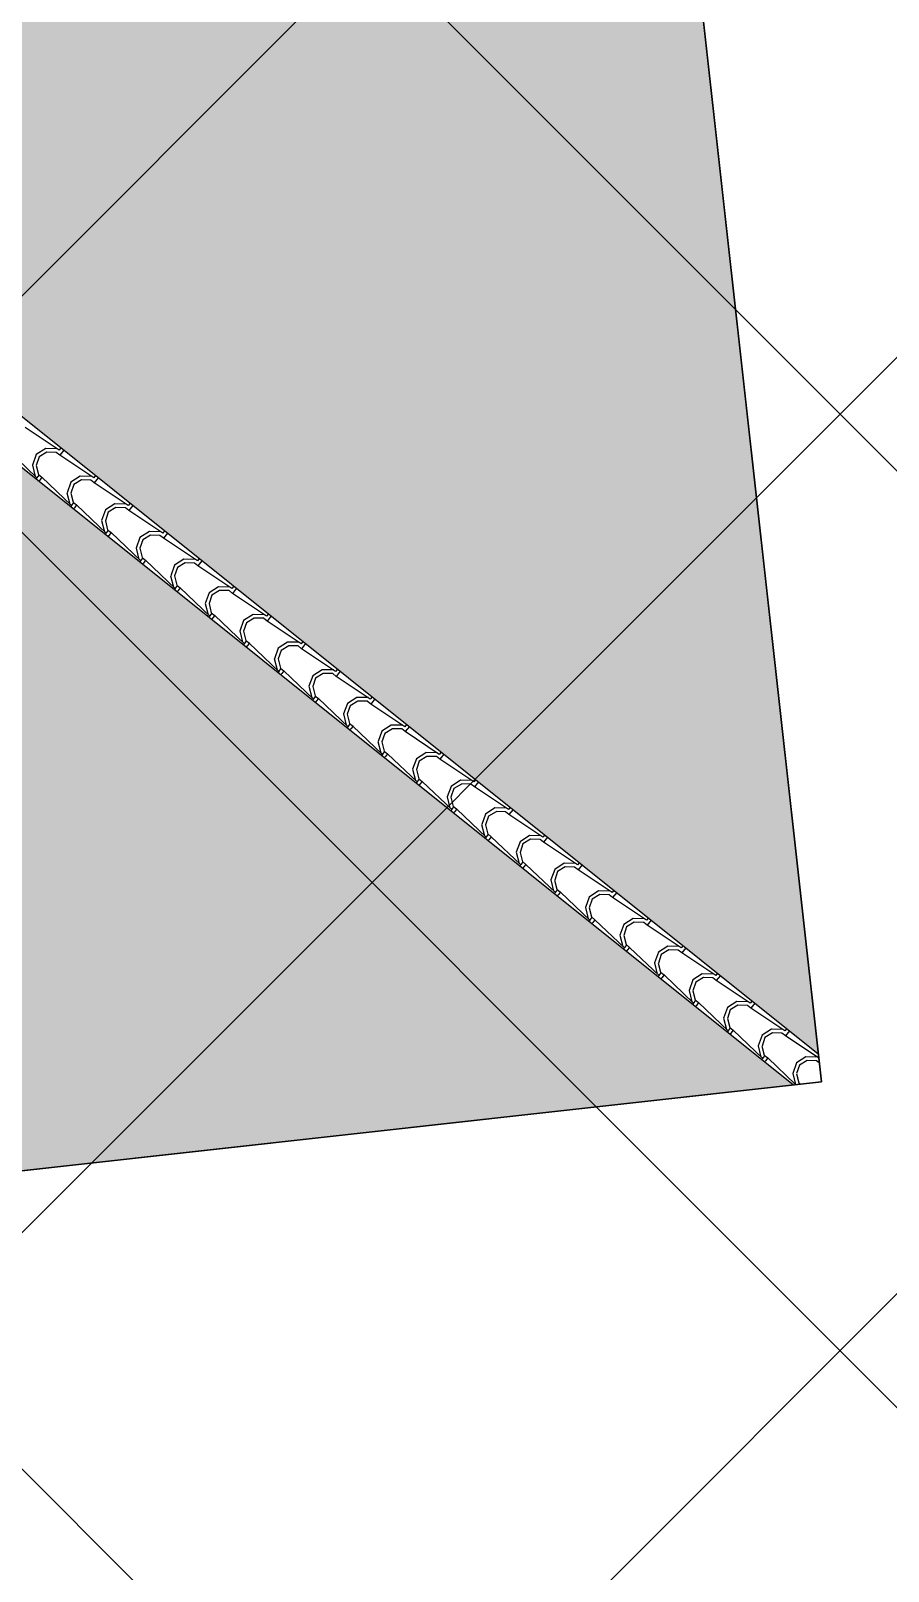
# Model space of a CAD drawing. Header units: millimetres. Extents: x 648844 to 649530, y 1246379 to 1246752.
# Drawn here: x 649296.34 to 649299.58, y 1246518.66 to 1246524.47 of the extents above; entities that cross this region are included whole.
import ezdxf

# ---------------------------------------------------------------- set-up
doc = ezdxf.new("R2010")
doc.units = ezdxf.units.MM
doc.header["$LTSCALE"] = 20
doc.header["$MEASUREMENT"] = 0
doc.layers.get('0').update_dxf_attribs({"linetype": 'CONTINUOUS'})
doc.layers.add('TECHO', color=30, linetype='CONTINUOUS')

# ---------------------------------------------------------------- blocks, each defined once
blk = doc.blocks.new('TEJA45')
at = {"layer": 'TECHO'}
for p, q in [((-0.1915910165105004, 4.238486235740897), (-0.09791931933256848, 4.350000000000019)), ((-0.1042627085960035, 4.306883349536172), (-0.09843609721495739, 4.350000000000559)), ((-0.0852076559721553, 4.269172403094505), (-0.1041128791895432, 4.306982768981751)), ((-0.0899236405116497, 4.309532748100789), (-0.08519737324927235, 4.344979957377539)), ((-0.07560361537717597, 4.278793904563692), (-0.089782529099935, 4.309514941465899)), ((-0.08566081842469231, 4.350000000000048), (-0.08284375475943051, 4.347182936334786)), ((-0.08520690562188094, 4.344819785472112), (-0.08002669109387028, 4.350000000000122)), ((-0.2010012978956794, 4.247930600100329), (-0.2045683574866644, 4.251497659691317)), ((-0.1915486944447764, 4.238477996649426), (-0.2010012978956794, 4.247930600100329)), ((3.552713678800501e-14, 4.260227204326622), (-0.1159182292588099, 4.162855751208912)), ((-0.0474162125070734, 4.250297762661354), (-0.08522657839431957, 4.269202985878742)), ((-0.04491001779673809, 4.264601023314423), (-0.07563105469894538, 4.278779937037182)), ((-0.003757169871668964, 4.256098248815796), (-0.0474755261243871, 4.250190325325473)), ((-0.0094850399793458, 4.269212151439515), (-0.0449322492560924, 4.264485884177141)), ((4.973799150320701e-14, 4.278785035879814), (-0.009586078014912403, 4.269198957864852)), ((-0.3097487369831384, 4.120328765138016), (-0.2104962856374399, 4.238486274769556)), ((-0.2224212841525102, 4.188724973102381), (-0.2165133606621836, 4.232443329355096)), ((-0.2033651858509131, 4.1510146718466), (-0.222270409068301, 4.188825037733846)), ((-0.2104539013465825, 4.238477996649426), (-0.2140209609375816, 4.242045056240421)), ((-0.2104539013465967, 4.238477996649419), (-0.2010012978956937, 4.229025393198516)), ((-0.208081091125905, 4.191376267011851), (-0.2033548238635277, 4.226823476288601)), ((-0.1937600241473518, 4.160637441371289), (-0.2079389378701109, 4.191358478273497)), ((-0.2033644487581583, 4.226662242335838), (-0.1915486944445277, 4.238477996649465)), ((-0.3191588410319568, 4.129773056964062), (-0.3227259006229417, 4.133340116555051)), ((-0.3097062375810467, 4.120320453513152), (-0.3191588410319497, 4.129773056964055)), ((-0.1159181902304027, 4.143950482081731), (-0.2340756998619469, 4.044698030736033)), ((-0.1655739437549784, 4.132140232782604), (-0.2033843096422245, 4.151045455999991)), ((-0.1630664809882632, 4.14644461454392), (-0.1937875178904704, 4.160623528266679)), ((-0.1219155463064112, 4.137939673259112), (-0.1656339025591294, 4.132031749768789)), ((-0.12764152106827, 4.151054700825238), (-0.1630887303450166, 4.146328433562864)), ((-0.1159278668375592, 4.162857169042208), (-0.1277436211511898, 4.151041414728581)), ((-0.09850234030869132, 4.145431642513337), (-0.1159278668375663, 4.162857169042212)), ((-0.1079549437595944, 4.135979039062441), (-0.1159278668375663, 4.14395196214041)), ((-0.4279064574559399, 4.002171294534961), (-0.3286540061102414, 4.120328804166501)), ((-0.3405798597090239, 4.070566596668574), (-0.3346719362186974, 4.114284952921288)), ((-0.3215227157296638, 4.032856940598695), (-0.3404279389470517, 4.070667306485941)), ((-0.3286114444828456, 4.120320453513148), (-0.3321785040738447, 4.123887513104144)), ((-0.328611444482874, 4.120320453513145), (-0.319158841031971, 4.110867850062242)), ((-0.3262385417402598, 4.073219785922014), (-0.3215122744778824, 4.108666995198764)), ((-0.311916432918288, 4.042480978180546), (-0.326095346641047, 4.073202015082753)), ((-0.3215219918944356, 4.108504699199564), (-0.3097062375808051, 4.120320453513191)), ((-0.437316384168227, 4.011615513827795), (-0.440883443759212, 4.015182573418784)), ((-0.2340756608334686, 4.025792761608923), (-0.3522331704650128, 3.926540310263224)), ((-0.283731675002862, 4.013982702903839), (-0.3215420408901082, 4.032887926121226)), ((-0.2812229441797882, 4.028288205773407), (-0.3119439810819955, 4.042467119496166)), ((-0.2400739227393771, 4.019781097702669), (-0.2837922789920952, 4.013873174212346)), ((-0.2457980021581534, 4.032897250210837), (-0.2812452114349, 4.028170982948463)), ((-0.2340854099738365, 4.044699625905938), (-0.2459011642874671, 4.032883871592311)), ((-0.2166598834449687, 4.02727409937707), (-0.2340854099738436, 4.044699625905945)), ((-0.2261124868958646, 4.017821495926167), (-0.2340854099738294, 4.025794419004132)), ((-0.5460641779288835, 3.884013823931728), (-0.446811726583185, 4.002171333563268)), ((-0.4587384352657722, 3.952408220232972), (-0.4528305117754456, 3.996126576485686)), ((-0.446768987619123, 4.002162910376885), (-0.450336047210115, 4.005729969967877)), ((-0.4467689876191514, 4.002162910376867), (-0.4373163841682484, 3.992710306925964)), ((-0.4443959923545009, 3.955063304833079), (-0.4396697250921235, 3.990510514109829)), ((-0.4300728416892312, 3.924324514989806), (-0.4442517554119902, 3.955045551892013)), ((-0.439679535030713, 3.99034715606329), (-0.4278637807170824, 4.002162910376917)), ((-0.4278637807173169, 4.002162910376889), (-0.4373163841682199, 4.011615513827792)), ((-0.5554739273044973, 3.893457970691514), (-0.5590409868954893, 3.89702503028251)), ((-0.3522331314364777, 3.907635041136153), (-0.4703906410680219, 3.808382589790455)), ((-0.4396802456084359, 3.914699209350832), (-0.4585854688258237, 3.952509575238079)), ((-0.401889406250767, 3.895825173025077), (-0.4396997721380131, 3.914730396242465)), ((-0.3993794073712991, 3.910131797002897), (-0.4301004442735064, 3.924310710725656)), ((-0.3582322991741123, 3.901622522145985), (-0.4019506554268304, 3.895714598655662)), ((-0.3639544832466726, 3.91473979959661), (-0.3994016925234192, 3.910013532334236)), ((-0.3522429531101139, 3.926542082769668), (-0.3640587074237445, 3.914726328456041)), ((-0.3348174265812318, 3.909116556240797), (-0.3522429531101139, 3.926542082769679)), ((-0.3442700300321349, 3.899663952789901), (-0.3522429531101068, 3.907636875867869)), ((-0.6642218984016708, 3.765856353328662), (-0.5649694470559723, 3.884013862960202)), ((-0.5768970108217957, 3.83424984380277), (-0.5709890873314691, 3.877968200055484)), ((-0.5649265307554003, 3.884005367240611), (-0.5684935903463995, 3.887572426831607)), ((-0.5649265307554145, 3.884005367240604), (-0.5554739273045115, 3.874552763789701)), ((-0.5625534429686283, 3.836906823745043), (-0.557827175706251, 3.872354033021793)), ((-0.5578370781669904, 3.872189612927016), (-0.5460213238533598, 3.884005367240643)), ((-0.5460213238535943, 3.884005367240611), (-0.5554739273044973, 3.893457970691514)), ((-0.4703906020396786, 3.789477320663238), (-0.5885481116712228, 3.690224869317539)), ((-0.5578377754871866, 3.796541478102924), (-0.5767429987045745, 3.83435184399017)), ((-0.5482292504594071, 3.806168051797403), (-0.5624081641821661, 3.836889088699611)), ((-0.5200471374986506, 3.777667643146319), (-0.5578575033858968, 3.796572866363707)), ((-0.517535870562817, 3.791975388232387), (-0.5482569074650243, 3.806154301955146)), ((-0.4763906756079805, 3.783463946589425), (-0.5201090318606987, 3.777556023099102)), ((-0.4821109643361083, 3.79658234898227), (-0.5175581736128549, 3.791856081719896)), ((-0.4704004962463912, 3.808384539633398), (-0.4822162505600218, 3.796568785319771)), ((-0.4529749697175092, 3.790959013104523), (-0.4704004962463841, 3.808384539633398)), ((-0.4624275731684122, 3.781506409653627), (-0.4704004962463841, 3.789479332731595)), ((-0.7823796188743231, 3.647698882725777), (-0.6831271675286246, 3.765856392357318)), ((-0.6950555863783023, 3.716091467368969), (-0.6891476628879758, 3.759809823621683)), ((-0.6830840738916635, 3.76584782410433), (-0.6866511334826626, 3.769414883695326)), ((-0.6830840738916919, 3.76584782410433), (-0.6736314704407889, 3.756395220653427)), ((-0.6807108935829973, 3.718750342655206), (-0.67598462632062, 3.754197551931956)), ((-0.6736314704407675, 3.775300427555241), (-0.6771985300317596, 3.778867487146229)), ((-0.6759946213032677, 3.754032069790743), (-0.6641788669896371, 3.76584782410437)), ((-0.6641788669898716, 3.765847824104334), (-0.6736314704407746, 3.775300427555237)), ((-0.5885480726426167, 3.671319600190539), (-0.7067055822741608, 3.572067148844841)), ((-0.6759953053659373, 3.678383746855019), (-0.6949005285833252, 3.716194112742265)), ((-0.6663856592299666, 3.688011588605836), (-0.6805645729527257, 3.718732625508043)), ((-0.6382048687465414, 3.659510113267562), (-0.6760152346337875, 3.678415336484949)), ((-0.6356923337535179, 3.673818979461497), (-0.6664133706557251, 3.687997893184257)), ((-0.5945490520418204, 3.665305371032865), (-0.6382674082945385, 3.659397447542542)), ((-0.6002674454250894, 3.678424898367989), (-0.635714654701836, 3.673698631105616)), ((-0.5885580393826686, 3.690226996497127), (-0.6003737936962992, 3.6784112421835)), ((-0.5711325128537865, 3.672801469968253), (-0.5885580393826544, 3.690226996497124)), ((-0.5805851163046825, 3.663348866517349), (-0.5885580393826473, 3.671321789595314)), ((-0.9005373393472667, 3.529541412122548), (-0.8012848880015682, 3.647698921754088)), ((-0.8132141619350435, 3.597933090933367), (-0.8073062384447169, 3.641651447186081)), ((-0.8012416170279337, 3.64769028096806), (-0.8048086766189329, 3.651257340559059)), ((-0.8012416170279621, 3.647690280968053), (-0.7917890135770591, 3.63823767751715)), ((-0.7988683441973592, 3.600593861565365), (-0.7941420769349818, 3.636041070842115)), ((-0.7917890135770378, 3.657142884418974), (-0.7953560731680227, 3.660709944009962)), ((-0.7941521644395451, 3.635874526654469), (-0.7823364101259145, 3.647690280968096)), ((-0.7823364101261348, 3.647690280968064), (-0.7917890135770378, 3.657142884418967)), ((-0.7067055432457181, 3.553161879717699), (-0.8248630528772622, 3.453909428372)), ((-0.794152835244688, 3.560226015607107), (-0.8130580584620759, 3.598036381494353)), ((-0.7845420680001425, 3.569855125413444), (-0.7987209817229015, 3.600576162315651)), ((-0.756362599994425, 3.5413525833888), (-0.7941729658816712, 3.560257806606188)), ((-0.7538487969466843, 3.555662570691752), (-0.7845698338488916, 3.569841484414511)), ((-0.7127074284747792, 3.547146795476419), (-0.7564257847274973, 3.541238871986096)), ((-0.7184239265140562, 3.560267447753709), (-0.7538711357908028, 3.555541180491335)), ((-0.706715582518946, 3.572069453360857), (-0.7185313368325765, 3.56025369904723)), ((-0.6892900559900497, 3.554643926831982), (-0.7067155825189246, 3.572069453360857)), ((-0.6987426594409527, 3.545191323381079), (-0.7067155825189175, 3.553164246459044)), ((-1.018695059820196, 3.411383941519318), (-0.9194426084744975, 3.529541451150859)), ((-0.9313727374915572, 3.479774714499563), (-0.9254648140012307, 3.523493070752277)), ((-0.9193991601642111, 3.529532737831794), (-0.9229662197552102, 3.533099797422789)), ((-0.9193991601642324, 3.529532737831776), (-0.9099465567133294, 3.520080134380873)), ((-0.9170257948113587, 3.482437380478231), (-0.9122995275489814, 3.517884589754981)), ((-0.9099465567133151, 3.538985341282704), (-0.9135136163043072, 3.542552400873692)), ((-0.9123097075758224, 3.517716983518195), (-0.9004939532621918, 3.529532737831822)), ((-0.9004939532624121, 3.529532737831797), (-0.9099465567133151, 3.5389853412827)), ((-0.8248630138488267, 3.435004159244855), (-0.9430205234803708, 3.335751707899156)), ((-0.9123103651234814, 3.442068284359273), (-0.9312155883408693, 3.479878650246519)), ((-0.902698476770702, 3.451698662221872), (-0.9168773904934611, 3.48241969912408)), ((-0.8745203312423371, 3.423195053510049), (-0.9123306971295833, 3.442100276727437)), ((-0.8720052601382022, 3.437506161921242), (-0.9027262970404095, 3.451685075644001)), ((-0.8365804076030514, 3.442109997139426), (-0.872027616879798, 3.437383729877052)), ((-0.8248731256552233, 3.453911910224587), (-0.8366888799688539, 3.44209615591096)), ((-0.807447599126327, 3.436486383695708), (-0.824873125655202, 3.453911910224587)), ((-0.8169002025772301, 3.427033780244813), (-0.8248731256551949, 3.435006703322777)), ((-1.13685278029299, 3.293226470916263), (-1.037600328947292, 3.411383980547804)), ((-1.049531313047822, 3.361616338067563), (-1.043623389557496, 3.405334694320278)), ((-1.037556703300481, 3.41137519469552), (-1.04112376289148, 3.414942254286515)), ((-1.03755670330051, 3.411375194695516), (-1.028104099849607, 3.401922591244613)), ((-1.035183245425607, 3.3642808993893), (-1.03045697816323, 3.39972810866605)), ((-1.028104099849585, 3.420827798146426), (-1.031671159440577, 3.424394857737422)), ((-1.0304672507121, 3.399559440381921), (-1.018651496398469, 3.411375194695548)), ((-1.018651496398682, 3.41137519469552), (-1.028104099849585, 3.420827798146423)), ((-0.8308658049077238, 3.428988219919979), (-0.8745841611604419, 3.423080296429656)), ((-0.9430204844519352, 3.316846438772011), (-1.061177994083479, 3.217593987426312)), ((-1.030467895002218, 3.323910553111343), (-1.049373118219606, 3.361720918998589)), ((-1.020854885542022, 3.333542199031957), (-1.035033799264781, 3.364263235934164)), ((-0.9926780624902349, 3.305037523631288), (-1.030488428377481, 3.323942746848676)), ((-0.9901617233289102, 3.319349753150352), (-1.020882760231117, 3.333528666873111)), ((-0.9547368886924801, 3.323952546525081), (-0.9901840979692267, 3.319226279262708)), ((-0.9430306687915007, 3.335754367088317), (-0.9548464231051312, 3.32393861277469)), ((-0.9256051422625973, 3.318328840559435), (-0.9430306687914722, 3.33575436708831)), ((-0.9350577457135003, 3.308876237108539), (-0.9430306687914651, 3.316849160186504)), ((-1.255010500765792, 3.175069000313204), (-1.155758049420093, 3.293226509944745)), ((-1.167689888604336, 3.243457961633766), (-1.16178196511401, 3.28717631788648)), ((-1.155714246436759, 3.293217651559246), (-1.159281306027758, 3.296784711150242)), ((-1.15571424643678, 3.293217651559239), (-1.146261642985877, 3.283765048108336)), ((-1.153340696040082, 3.24612441829856), (-1.148614428777705, 3.28157162757531)), ((-1.146261642985863, 3.30267025501016), (-1.149828702576848, 3.306237314601148)), ((-1.148624793848377, 3.281401897245647), (-1.136809039534747, 3.293217651559274)), ((-1.136809039534953, 3.29321765155925), (-1.146261642985856, 3.302670255010153)), ((-0.9490241813424802, 3.310829644363299), (-0.9927425375951984, 3.304921720872976)), ((-1.061177955054994, 3.198688718299206), (-1.179335464686538, 3.099436266953507)), ((-1.148625424880983, 3.205752821863452), (-1.167530648098371, 3.243563187750699)), ((-1.139011294312198, 3.215385735839561), (-1.153190208034957, 3.246106772741769)), ((-1.110835793738126, 3.186879993752527), (-1.148646159625372, 3.205785216969915)), ((-1.108318186520428, 3.201193344379842), (-1.139039223422635, 3.215372258102601)), ((-1.072893369780999, 3.205795095910862), (-1.108340579057746, 3.201068828648488)), ((-1.061188211927778, 3.217596823952046), (-1.073003966241409, 3.205781069638419)), ((-1.043762685398868, 3.200171297423161), (-1.06118821192775, 3.217596823952043)), ((-1.053215288849771, 3.190718693972261), (-1.061188211927742, 3.19869161705023)), ((-1.373168221238593, 3.056911529710149), (-1.273915769892895, 3.17506903934169)), ((-1.285848464160601, 3.125299585201766), (-1.279940540670275, 3.169017941454481)), ((-1.273871789573029, 3.175060108422976), (-1.277438849164021, 3.178627168013964)), ((-1.27387178957305, 3.175060108422965), (-1.264419186122147, 3.165607504972062)), ((-1.271498146654451, 3.127967937208719), (-1.266771879392074, 3.16341514648547)), ((-1.264419186122126, 3.184512711873882), (-1.267986245713111, 3.188079771464871)), ((-1.266782336984654, 3.163244354109374), (-1.254966582671024, 3.175060108423001)), ((-1.254966582671223, 3.175060108422976), (-1.264419186122126, 3.184512711873879)), ((-1.067182557776327, 3.192671068806732), (-1.110900914029045, 3.186763145316409)), ((-1.266782954759748, 3.087595090615572), (-1.285688177977136, 3.125405456502818)), ((-1.257167703082374, 3.097229272647162), (-1.271346616805133, 3.127950309549369)), ((-1.228993524985995, 3.068722463873762), (-1.266803890873241, 3.08762768709115)), ((-1.226474649713587, 3.083036935610096), (-1.257195686615795, 3.097215849332855)), ((-1.19104985087089, 3.087637645296461), (-1.226497060147636, 3.082911378034087)), ((-1.179345755064055, 3.099439280815776), (-1.191161509377686, 3.087623526502149)), ((-1.161920228535138, 3.082013754286891), (-1.179345755064013, 3.099439280815766)), ((-1.491325941711231, 2.938754059107264), (-1.392073490365533, 3.056911568738805)), ((-1.404007039717101, 3.007141208767965), (-1.398099116226774, 3.05085956502068)), ((-1.392029332709299, 3.056902565286702), (-1.395596392300298, 3.060469624877697)), ((-1.39202933270932, 3.056902565286691), (-1.382576729258417, 3.047449961835788)), ((-1.389655597268458, 3.009811456121579), (-1.384929330006081, 3.045258665398329)), ((-1.382576729258403, 3.066355168737612), (-1.386143788849395, 3.069922228328608)), ((-1.384939880120932, 3.0450868109731), (-1.373124125807301, 3.056902565286727)), ((-1.3731241258075, 3.056902565286705), (-1.382576729258403, 3.066355168737608)), ((-1.179335425658017, 3.080530997826433), (-1.297492935289561, 2.981278546480734)), ((-1.185340934209286, 3.074512493250293), (-1.229059290462004, 3.06860456975997)), ((-1.171372831986041, 3.072561150835991), (-1.179345755064013, 3.08053407391396)), ((-1.384940484638499, 2.969437359367674), (-1.403845707855886, 3.007247725254921)), ((-1.375324111853324, 2.979072809456422), (-1.389503025576083, 3.00979384635863)), ((-1.347151256233893, 2.950564933994997), (-1.384961622121139, 2.969470157212385)), ((-1.344631112904288, 2.964880526839199), (-1.375352149806496, 2.979059440561958)), ((-1.309206331958961, 2.969480194682298), (-1.344653541235708, 2.964753927419924)), ((-1.297503298200333, 2.981281737679506), (-1.309319052513963, 2.969465983365879)), ((-1.280077771671415, 2.96385621115062), (-1.29750329820029, 2.981281737679495)), ((-1.609483662184033, 2.820596588504205), (-1.510231210838334, 2.938754098135746)), ((-1.522165615273849, 2.888982832332363), (-1.516257691783522, 2.932701188585078)), ((-1.510186875845577, 2.938745022150432), (-1.513753935436576, 2.942312081741427)), ((-1.510186875845605, 2.938745022150421), (-1.500734272394702, 2.929292418699518)), ((-1.507813047882699, 2.891654975032647), (-1.503086780620322, 2.927102184309398)), ((-1.500734272394673, 2.948197625601342), (-1.504301331985666, 2.95176468519233)), ((-1.503097423257209, 2.926929267836826), (-1.491281668943579, 2.938745022150453)), ((-1.49128166894377, 2.938745022150432), (-1.500734272394673, 2.948197625601335)), ((-1.297492896261112, 2.962373277353592), (-1.415650405892656, 2.863120826007894)), ((-1.303499310642231, 2.956353917693853), (-1.347217666894949, 2.95044599420353)), ((-1.289530375122318, 2.954403607699724), (-1.297503298200283, 2.962376530777686)), ((-1.503098014517263, 2.851279628119784), (-1.522003237734651, 2.88908999400703)), ((-1.493480520623876, 2.860916346264851), (-1.507659434346635, 2.891637383167058)), ((-1.465308987481798, 2.832407404116246), (-1.503119353369044, 2.851312627333634)), ((-1.462787576094982, 2.846724118068312), (-1.493508612997189, 2.860903031791072)), ((-1.427362813048838, 2.8513227440679), (-1.462810022325584, 2.846596476805527)), ((-1.41566084133661, 2.863124194543236), (-1.427476595650241, 2.851308440229609)), ((-1.398235314807685, 2.845698668014347), (-1.41566084133656, 2.863124194543225)), ((-1.727641382656969, 2.702439117900973), (-1.628388931311271, 2.820596627532513)), ((-1.640324190830356, 2.770824455898556), (-1.634416267340029, 2.81454281215127)), ((-1.628344418981847, 2.820587479014158), (-1.631911478572839, 2.82415453860515)), ((-1.628344418981868, 2.820587479014147), (-1.618891815530965, 2.811134875563244)), ((-1.625970498497189, 2.773498493941911), (-1.621244231234812, 2.808945703218662)), ((-1.618891815530944, 2.830040082465064), (-1.622458875121929, 2.833607142056053)), ((-1.621254966393487, 2.808771724700552), (-1.609439212079856, 2.820587479014179)), ((-1.609439212080048, 2.820587479014161), (-1.618891815530951, 2.830040082465064)), ((-1.415650366864142, 2.844215556880823), (-1.533807876495686, 2.744963105535124)), ((-1.42165768707698, 2.838195342137173), (-1.465376043329698, 2.83228741864685)), ((-1.407687918258588, 2.836246064563447), (-1.41566084133656, 2.844218987641415)), ((-1.621255544396, 2.733121896871847), (-1.640160767613388, 2.770932262759093)), ((-1.611636929394813, 2.742759883074104), (-1.625815843117572, 2.773480919976311)), ((-1.583466718729717, 2.714249874237503), (-1.621277084616963, 2.73315509745489)), ((-1.580944039285683, 2.728567709297419), (-1.61166507618789, 2.742746623020178)), ((-1.545519294137819, 2.733165293453617), (-1.580966503414565, 2.728439026191243)), ((-1.533818384472887, 2.744966651406965), (-1.545634138786518, 2.733150897093338)), ((-1.516392857943956, 2.727541124878073), (-1.533818384472831, 2.744966651406948)), ((-1.845799103129757, 2.584281647297914), (-1.746546651784058, 2.702439156929454)), ((-1.758482766386621, 2.652666079466556), (-1.752574842896294, 2.696384435719271)), ((-1.74650196211811, 2.702429935877895), (-1.750069021709102, 2.70599699546889)), ((-1.746501962118138, 2.702429935877877), (-1.737049358667235, 2.692977332426974)), ((-1.744127949111437, 2.655342012852969), (-1.73940168184906, 2.69078922212972)), ((-1.737049358667214, 2.711882539328798), (-1.740616418258206, 2.715449598919786)), ((-1.739412509529764, 2.690614181564278), (-1.727596755216133, 2.702429935877905)), ((-1.727596755216311, 2.702429935877895), (-1.737049358667214, 2.711882539328798)), ((-1.533807837467243, 2.726057836407978), (-1.651965347098788, 2.62680538506228)), ((-1.539816063509036, 2.720036766580851), (-1.583534419761754, 2.714128843090528)), ((-1.525845461394859, 2.718088521427173), (-1.533818384472831, 2.726061444505142)), ((-1.739413074274765, 2.61496416562397), (-1.758318297492153, 2.652774531511216)), ((-1.729793338165379, 2.624603419882536), (-1.743972251888138, 2.655324456784744)), ((-1.699100502478018, 2.610411300527293), (-1.729821539380225, 2.624590214250052)), ((-1.651975927609165, 2.626809108270695), (-1.663791681922795, 2.614993353957068)), ((-1.634550401080226, 2.609383581741803), (-1.651975927609101, 2.626809108270681)), ((-1.963956823602409, 2.466124176695029), (-1.86470437225671, 2.58428168632657)), ((-1.876641341943376, 2.53450770303095), (-1.87073341845305, 2.578226059283665)), ((-1.864659505254387, 2.584272392741614), (-1.868226564845386, 2.587839452332609)), ((-1.864659505254409, 2.584272392741603), (-1.855206901803506, 2.5748197892907)), ((-1.86228539972555, 2.537185531764937), (-1.857559132463173, 2.572632741041687)), ((-1.855206901803498, 2.593724996192527), (-1.85877396139449, 2.597292055783516)), ((-1.857570052666041, 2.572456638428005), (-1.845754298352411, 2.584272392741632)), ((-1.845754298352588, 2.584272392741617), (-1.855206901803491, 2.59372499619252)), ((-1.651965308070309, 2.607900115935173), (-1.770122817701854, 2.508647664589475)), ((-1.701624449977587, 2.596092344358734), (-1.739434815864833, 2.614997567576122)), ((-1.657974439943793, 2.601878191024166), (-1.701692796196511, 2.595970267533843)), ((-1.6636757752268, 2.615007842839329), (-1.699122984503546, 2.610281575576956)), ((-1.644003004531122, 2.599930978290903), (-1.651975927609094, 2.607903901368879)), ((-1.857570604153551, 2.496806434376108), (-1.876475827370939, 2.534616800263354)), ((-1.847949746935555, 2.506446956690137), (-1.862128660658314, 2.537167993592345)), ((-1.817256965670367, 2.49225489175716), (-1.847978002572574, 2.506433805479919)), ((-1.770133470745442, 2.508651565134425), (-1.781949225059073, 2.496835810820798)), ((-1.752707944216503, 2.491226038605529), (-1.770133470745385, 2.508651565134411)), ((-2.082114544075353, 2.347966706091803), (-1.982862092729654, 2.466124215723344)), ((-1.994799917499641, 2.416349326598954), (-1.988891994009315, 2.460067682851669)), ((-1.982817048390658, 2.466114849605344), (-1.986384107981657, 2.469681909196343)), ((-1.982817048390686, 2.466114849605333), (-1.973364444939783, 2.45666224615443)), ((-1.980442850339919, 2.419029050675103), (-1.975716583077542, 2.454476259951853)), ((-1.973364444939762, 2.47556745305625), (-1.976931504530747, 2.479134512647239)), ((-1.975727595802319, 2.454299095291731), (-1.963911841488688, 2.466114849605358)), ((-1.963911841488859, 2.46611484960534), (-1.973364444939762, 2.475567453056243)), ((-1.770122778673361, 2.489742395462365), (-1.888280288304905, 2.390489944116666)), ((-1.81978218122547, 2.477934814479969), (-1.857592547112716, 2.496840037697357)), ((-1.776132816376737, 2.483719615467727), (-1.819851172629456, 2.477811691977404)), ((-1.781832256315774, 2.496850392225053), (-1.81727946559252, 2.492124124962679)), ((-1.762160547667406, 2.481773435154633), (-1.770133470745371, 2.489746358232598)), ((-1.975728134032288, 2.378648703128178), (-1.994633357249675, 2.416459069015424)), ((-1.966106155705724, 2.388290493497742), (-1.980285069428483, 2.419011530399949)), ((-1.935413428861061, 2.374098482986273), (-1.966134465763268, 2.388277396709032)), ((-1.888291013881719, 2.390494021998155), (-1.90010676819535, 2.378678267684528)), ((-1.870865487352773, 2.373068495469258), (-1.888291013881648, 2.390494021998133)), ((-2.200272264548296, 2.229809235488567), (-2.101019813202598, 2.347966745120107)), ((-2.112958493056141, 2.29819095016515), (-2.107050569565814, 2.341909306417865)), ((-2.100974591526935, 2.347957306469077), (-2.104541651117927, 2.351524366060072)), ((-2.100974591526956, 2.347957306469056), (-2.091521988076053, 2.338504703018152)), ((-2.098600300954161, 2.300872569586161), (-2.093874033691783, 2.336319778862912)), ((-2.091521988076039, 2.357409909919983), (-2.095089047667024, 2.360976969510965)), ((-2.093885138938596, 2.336141552155457), (-2.082069384624965, 2.347957306469084)), ((-2.082069384625136, 2.347957306469073), (-2.091521988076039, 2.357409909919976)), ((-1.888280249276434, 2.37158467498956), (-2.006437758907978, 2.272332223643861)), ((-1.937939912473368, 2.359777284601215), (-1.975750278360614, 2.378682507818603)), ((-1.894291192810599, 2.365561039911164), (-1.938009549063317, 2.359653116420841)), ((-1.899988737404293, 2.378692941610829), (-1.935435946681039, 2.373966674348456)), ((-1.880318090803677, 2.363615892018363), (-1.888291013881641, 2.371588815096327)), ((-2.093885663911045, 2.260490971880294), (-2.112790887128433, 2.298301337767541)), ((-2.084262564476674, 2.270134030307005), (-2.098441478199433, 2.300855067209213)), ((-2.053569892051748, 2.25594207421538), (-2.084290928953955, 2.270120987938139)), ((-2.006448557017997, 2.272336478861885), (-2.018264311331627, 2.260520724548257)), ((-1.989023030489044, 2.254910952332985), (-2.006448557017926, 2.272336478861867)), ((-2.318429985020934, 2.111651764885686), (-2.219177533675236, 2.229809274517226)), ((-2.231117068612647, 2.180032573731356), (-2.225209145122321, 2.223750929984071)), ((-2.219132134663198, 2.229799763332796), (-2.222699194254197, 2.233366822923792)), ((-2.219132134663234, 2.229799763332785), (-2.209679531212331, 2.220347159881882)), ((-2.216757751568522, 2.182716088496324), (-2.212031484306145, 2.218163297773074)), ((-2.209679531212309, 2.239252366783706), (-2.213246590803301, 2.242819426374698)), ((-2.212042682074873, 2.217984009019183), (-2.200226927761243, 2.22979976333281)), ((-2.200226927761406, 2.2297997633328), (-2.209679531212309, 2.239252366783703)), ((-2.006437719879585, 2.25342695451668), (-2.124595229511129, 2.154174503170982)), ((-2.056097643721252, 2.24161975472245), (-2.093908009608498, 2.260524977939838)), ((-2.012449569244438, 2.2474024643546), (-2.056167925497157, 2.241494540864277)), ((-2.018145218494176, 2.260535490996432), (-2.053592427770923, 2.255809223734058)), ((-1.998475633939947, 2.245458348882085), (-2.006448557017919, 2.253431271960061)), ((-2.212043193789803, 2.142333240632382), (-2.230948417007191, 2.180143606519628)), ((-2.20241897324761, 2.151977567116258), (-2.216597886970369, 2.182698604018466)), ((-2.171726355244928, 2.137785665445634), (-2.202447392147135, 2.151964579168393)), ((-2.124606100154274, 2.154178935725614), (-2.136421854467905, 2.142363181411987)), ((-2.107180573625321, 2.136753409196714), (-2.124606100154196, 2.154178935725589)), ((-2.436587705493885, 1.993494294282453), (-2.337335254148186, 2.111651803913993)), ((-2.349275644168912, 2.061874197299353), (-2.343367720678586, 2.105592553552068)), ((-2.337289677799475, 2.111642220196526), (-2.340856737390467, 2.115209279787518)), ((-2.337289677799504, 2.111642220196511), (-2.327837074348601, 2.102189616745608)), ((-2.33491520218265, 2.064559607408288), (-2.330188934920272, 2.100006816685038)), ((-2.327837074348579, 2.121094823647432), (-2.331404133939571, 2.124661883238428)), ((-2.330200225211151, 2.099826465882909), (-2.31838447089752, 2.111642220196536)), ((-2.318384470897676, 2.111642220196526), (-2.327837074348579, 2.121094823647429)), ((-2.124595190482559, 2.135269234043939), (-2.242752700114103, 2.03601678269824)), ((-2.17425537496915, 2.123462224843689), (-2.212065740856396, 2.142367448061076)), ((-2.130607945679202, 2.129243888797919), (-2.17432630193192, 2.123335965307596)), ((-2.136301699582702, 2.142378040382205), (-2.171748908859449, 2.137651773119831)), ((-2.116633177076217, 2.127300805745815), (-2.124606100154182, 2.13527372882378)), ((-2.330200723668554, 2.024175509384502), (-2.349105946885942, 2.061985875271748)), ((-2.320575382017786, 2.033821103923863), (-2.334754295740545, 2.06454214082607)), ((-2.242763643290552, 2.036021392589344), (-2.254579397604182, 2.024205638275717)), ((-2.225338116761591, 2.018595866060441), (-2.242763643290466, 2.036021392589316)), ((-2.554745425966679, 1.875336823679397), (-2.455492974620981, 1.993494333310938)), ((-2.467434219725661, 1.943715820863755), (-2.461526296235334, 1.987434177116469)), ((-2.455447220935753, 1.993484677060259), (-2.459014280526752, 1.997051736651255)), ((-2.455447220935774, 1.993484677060245), (-2.445994617484871, 1.984032073609342)), ((-2.453072652796898, 1.946403126319346), (-2.448346385534521, 1.981850335596096)), ((-2.44599461748485, 2.002937280511166), (-2.449561677075842, 2.006504340102154)), ((-2.448357768347428, 1.981668922746636), (-2.436542014033797, 1.993484677060263)), ((-2.436542014033947, 1.993484677060259), (-2.44599461748485, 2.002937280511162)), ((-2.242752661085667, 2.017111513571098), (-2.360910170717212, 1.9178590622254)), ((-2.292413106217069, 2.005304694964952), (-2.330223472104315, 2.02420991818234)), ((-2.289882818435615, 2.01962925667474), (-2.320603855337822, 2.033808170397499)), ((-2.248766322111251, 2.011085313241601), (-2.292484678363969, 2.005177389751278)), ((-2.254458180671243, 2.024220589767982), (-2.28990538994799, 2.019494322505608)), ((-2.234790720212494, 2.009143262609545), (-2.242763643290459, 2.017116185687509)), ((-2.44835825354734, 1.906017778136647), (-2.467263476764728, 1.943828144023893)), ((-2.438731790788353, 1.915664640732292), (-2.452910704511112, 1.946385677634499)), ((-2.672903146439467, 1.757179353076342), (-2.573650695093768, 1.875336862707883)), ((-2.585592795282174, 1.825557444429958), (-2.579684871791848, 1.869275800682672)), ((-2.573604764072023, 1.875327133923982), (-2.577171823663022, 1.878894193514977)), ((-2.573604764072044, 1.875327133923967), (-2.564152160621141, 1.865874530473064)), ((-2.571230103411139, 1.828246645230415), (-2.566503836148762, 1.863693854507165)), ((-2.564152160621127, 1.884779737374888), (-2.567719220212119, 1.88834679696588)), ((-2.566515311483705, 1.863511379610362), (-2.554699557170075, 1.875327133923989)), ((-2.554699557170224, 1.875327133923978), (-2.564152160621127, 1.884779737374881)), ((-2.360910131688769, 1.898953793098254), (-2.479067641320313, 1.799701341752556)), ((-2.410570837464959, 1.887147165086184), (-2.448381203352206, 1.906052388303571)), ((-2.408039281627133, 1.901472847904234), (-2.43876031852934, 1.915651761626993)), ((-2.366924698545105, 1.892926737685034), (-2.410643054797823, 1.887018814194711)), ((-2.372614661760217, 1.906063139153702), (-2.408061871036963, 1.901336871891328)), ((-2.360921186426829, 1.917863849453074), (-2.372736940740459, 1.906048095139447)), ((-2.343495659897862, 1.90043832292417), (-2.360921186426737, 1.917863849453049)), ((-2.352948263348765, 1.890985719473271), (-2.360921186426737, 1.898958642551243)), ((-2.566515783426098, 1.78786004688876), (-2.585421006643486, 1.825670412776006)), ((-2.556888199558905, 1.797508177540724), (-2.571067113281664, 1.828229214442931)), ((-2.791060866912261, 1.639021882473276), (-2.691808415566562, 1.757179392104817)), ((-2.703751370838674, 1.707399067996157), (-2.697843447348347, 1.751117424248871)), ((-2.691762307208286, 1.757169590787711), (-2.695329366799285, 1.760736650378707)), ((-2.691762307208322, 1.757169590787701), (-2.682309703757419, 1.747716987336798)), ((-2.689387554025622, 1.710090164139668), (-2.684661286763244, 1.745537373416418)), ((-2.68230970375739, 1.766622194238618), (-2.685876763348382, 1.770189253829606)), ((-2.684672854619983, 1.745353836474088), (-2.672857100306352, 1.757169590787715)), ((-2.672857100306487, 1.757169590787715), (-2.68230970375739, 1.766622194238618)), ((-2.479067602291835, 1.780796072625453), (-2.597225111923379, 1.681543621279754)), ((-2.528728568712815, 1.768989635207408), (-2.566538934600061, 1.787894858424796)), ((-2.526195744818651, 1.783316439133724), (-2.556916781720858, 1.797495352856483)), ((-2.485083074978945, 1.774768162128474), (-2.528801431231663, 1.768860238638151)), ((-2.490771142849198, 1.787905688539425), (-2.526218352125944, 1.783179421277051)), ((-2.479078729563106, 1.799706306316804), (-2.490894483876737, 1.787890552003176)), ((-2.461653203034139, 1.782280779787897), (-2.479078729563014, 1.799706306316772)), ((-2.471105806485035, 1.772828176336997), (-2.479078729563007, 1.780801099414965)), ((-2.684673313304828, 1.669702315640802), (-2.703578536522215, 1.707512681528048)), ((-2.675044608329848, 1.679351714349984), (-2.689223522052608, 1.710072751252191)), ((-2.597225072894851, 1.662638352152683), (-2.715382582526395, 1.563385900806985)), ((-2.646886299960748, 1.650832105328671), (-2.684696665847994, 1.669737328546059)), ((-2.644352208010176, 1.665160030363211), (-2.675073244912383, 1.67933894408597)), ((-2.603241451413716, 1.65660958657179), (-2.646959807666434, 1.650701663081467)), ((-2.608927623939977, 1.6697482379249), (-2.644374833216723, 1.665021970662526)), ((-2.597236272699384, 1.681548763180533), (-2.609052027013014, 1.669733008866906)), ((-2.579810746170402, 1.664123236651626), (-2.597236272699277, 1.681548763180501)), ((-2.589263349621298, 1.654670633200727), (-2.59723627269927, 1.662643556278695))]:
    blk.add_line(p, q, dxfattribs=at)

msp = doc.modelspace()

# ---------------------------------------------------------------- hatches: boundary and pattern name
h = msp.add_hatch()
h.set_pattern_fill('ANSI37', color=4, scale=20, style=0)
h.set_pattern_definition([(45, (-526.4316489867633, -3378.367883687839), (-1.767766952966369, 1.767766952966369), []), (135, (-526.4316489867633, -3378.367883687839), (-1.767766952966369, -1.767766952966369), [])])
h.paths.add_polyline_path([(649227.1070225898, 1246567.94119936), (649231.6771613231, 1246532.207660218), (649229.0601248409, 1246515.25948995), (649314.6874600542, 1246516.703207979), (649306.9879679593, 1246570.059864507)])
h.paths.add_polyline_path([(649257.7023071024, 1246528.978252781), (649287.2058541841, 1246528.978252781), (649287.2058541841, 1246534.492441051), (649257.7023071024, 1246534.492441051)], flags=24)
at = {"layer": 'TECHO'}
h = msp.add_hatch(dxfattribs=at)
h.set_pattern_fill('SPANTILE', color=9, scale=0.2049999999999999, angle=384.7224991800267, style=0, pattern_type=2)
h.set_pattern_definition([(11.31662448474413, (649346.0341881745, 1246549.072233825), (-2.422260054542765, -0.4756906117260807), [0.1893117599999992, -4.543480804999974]), (276.3469244847441, (649346.2198192064, 1246549.109382717), (0.226405908577706, -0.1810810994032878), [0.01639999999999999, -0.1886]), (96.34692448474402, (649346.2587810908, 1246548.907452206), (-0.226405908577706, 0.1810810994032878), [0.05739999999999997, -0.1475999999999999]), (186.3469244847441, (649346.2524356173, 1246548.964500387), (-0.1810810994032877, -0.226405908577706), [0.02049999999999989, -0.1844999999999991]), (6.346924484744093, (649346.2175573282, 1246549.092629989), (0.1810810994032878, 0.226405908577706), [0.02049999999999989, -0.1844999999999991]), (96.34692448474402, (649346.2379316784, 1246549.094896229), (-0.226405908577706, 0.1810810994032878), [0.01639999999999998, -0.1885999999999999]), (96.34692448474402, (649346.2424816104, 1246548.905639213), (-0.226405908577706, 0.1810810994032878), [0.04099999999999997, -0.1639999999999999]), (181.3772244847441, (649346.2379491295, 1246548.946387914), (-2.467584469708936, -0.06820714602677225), [0.18931176, -4.543480805]), (149.0430244847442, (649346.2277619544, 1246548.945254794), (3.758252696252265, -2.26340155561673), [0.05412163999999996, -5.358033749999995]), (114.7818244847441, (649346.1813498341, 1246548.97309465), (-0.2490679976808361, 0.3848247281260904), [0.0518613099999999, -0.5964054749999982]), (77.91202448474405, (649346.1596113761, 1246549.020180098), (-0.1584183596341567, -0.4301494649268826), [0.05186130999999987, -0.5964054749999977]), (43.65082448474422, (649346.1704718793, 1246549.070891532), (3.169030816523185, 3.033923798446827), [0.05412163999999998, -5.358033749999997]), (116.5718244847441, (649346.194478759, 1246548.984868193), (1.064262102748422, -2.150528179267808), [0.04150942499999998, -4.109424259999998]), (76.12202448474406, (649346.1759108569, 1246549.021993091), (0.5656893258233504, 2.331827793774859), [0.04150942499999997, -4.109424259999997]), (43.75232448474411, (649346.1858670448, 1246549.062290725), (2.422039745242812, 2.33204815655768), [0.04387184499999996, -4.343319624999995]), (148.9415244847441, (649346.2320612671, 1246548.962234146), (2.875288288087373, -1.742825978813587), [0.043871845, -4.343319624999999])])
h.paths.add_polyline_path([(649299.3165596422, 1246520.610865825), (649294.6294780361, 1246524.359627929), (649298.3782401403, 1246529.046709535)])
h = msp.add_hatch(dxfattribs=at)
h.set_pattern_fill('SPANTILE', color=9, scale=0.2049999999999999, angle=114.7224991800267, style=0, pattern_type=2)
h.set_pattern_definition([(281.3166244847441, (649239.9725125226, 1246499.681300785), (-0.4756906117260817, 2.422260054542765), [0.1893117599999991, -4.543480804999973]), (186.3469244847441, (649240.009661415, 1246499.495669754), (-0.1810810994032878, -0.226405908577706), [0.01639999999999989, -0.1885999999999991]), (6.346924484744093, (649239.8077309033, 1246499.456707869), (0.1810810994032877, 0.2264059085777061), [0.05739999999999979, -0.1475999999999991]), (96.34692448474402, (649239.8647790843, 1246499.463053342), (-0.226405908577706, 0.1810810994032877), [0.02049999999999999, -0.1844999999999999]), (276.3469244847441, (649239.9929086866, 1246499.497931631), (0.226405908577706, -0.1810810994032878), [0.0205, -0.1845]), (6.346924484744093, (649239.9951749268, 1246499.477557281), (0.1810810994032877, 0.2264059085777061), [0.01639999999999989, -0.1885999999999992]), (6.346924484744093, (649239.8059179109, 1246499.473007349), (0.1810810994032877, 0.2264059085777061), [0.04099999999999979, -0.1639999999999992]), (91.37722448474368, (649239.8466666121, 1246499.47753983), (-0.06820714602677314, 2.467584469708935), [0.1893117599999997, -4.543480804999992]), (59.04302448474405, (649239.8455334915, 1246499.487727005), (-2.263401555616729, -3.758252696252264), [0.05412163999999998, -5.358033749999997]), (24.78182448474418, (649239.873373347, 1246499.534139125), (0.3848247281260904, 0.2490679976808362), [0.05186130999999999, -0.5964054749999997]), (347.9120244847441, (649239.9204587954, 1246499.555877583), (-0.4301494649268828, 0.1584183596341567), [0.0518613099999998, -0.5964054749999965]), (313.6508244847441, (649239.971170229, 1246499.54501708), (3.033923798446828, -3.169030816523186), [0.05412163999999989, -5.358033749999985]), (26.57182448474416, (649239.8851468907, 1246499.5210102), (-2.150528179267808, -1.064262102748422), [0.04150942499999997, -4.109424259999997]), (346.1220244847441, (649239.922271788, 1246499.539578103), (2.33182779377486, -0.5656893258233504), [0.04150942499999998, -4.109424259999998]), (313.7523244847441, (649239.962569422, 1246499.529621914), (2.332048156557682, -2.422039745242812), [0.04387184499999997, -4.343319624999996]), (58.94152448474409, (649239.8625128436, 1246499.483427692), (-1.742825978813585, -2.875288288087372), [0.04387184499999999, -4.343319624999998])])
h.paths.add_polyline_path([(649291.5816165997, 1246523.945151554), (649287.8054131854, 1246519.223760046), (649299.2228691498, 1246520.493724493), (649294.5014776415, 1246524.269927908)])

# ---------------------------------------------------------------- linework, layer by layer
at = {"color": 9}
msp.add_lwpolyline([(649299.3282850614, 1246520.50544991), (649298.3665147215, 1246529.152125448), (649286.7382269321, 1246527.858710163), (649287.6999972725, 1246519.212034626), (649299.3282850621, 1246520.50544991)], dxfattribs=at)
at = {"layer": 'TECHO', "color": 9}
for p, q in [((649298.3665147218, 1246529.152125446), (649299.3282850614, 1246520.50544991)), ((649299.3282850619, 1246520.505449913), (649298.3665147206, 1246529.152125448)), ((649294.6294780361, 1246524.359627929), (649299.3165596422, 1246520.610865825)), ((649294.5014776415, 1246524.269927908), (649299.2228691498, 1246520.493724493)), ((649299.3282850614, 1246520.50544991), (649287.6999972725, 1246519.212034626)), ((649287.6999972732, 1246519.212034626), (649299.3282850619, 1246520.505449913))]:
    msp.add_line(p, q, dxfattribs=at)

# ---------------------------------------------------------------- block references
at = {"color": 9, "xscale": -1, "rotation": 186.3469244876338}
msp.add_blockref('TEJA45', (649298.8473998912, 1246524.82878768), dxfattribs=at)

doc.saveas('drawing.dxf')
